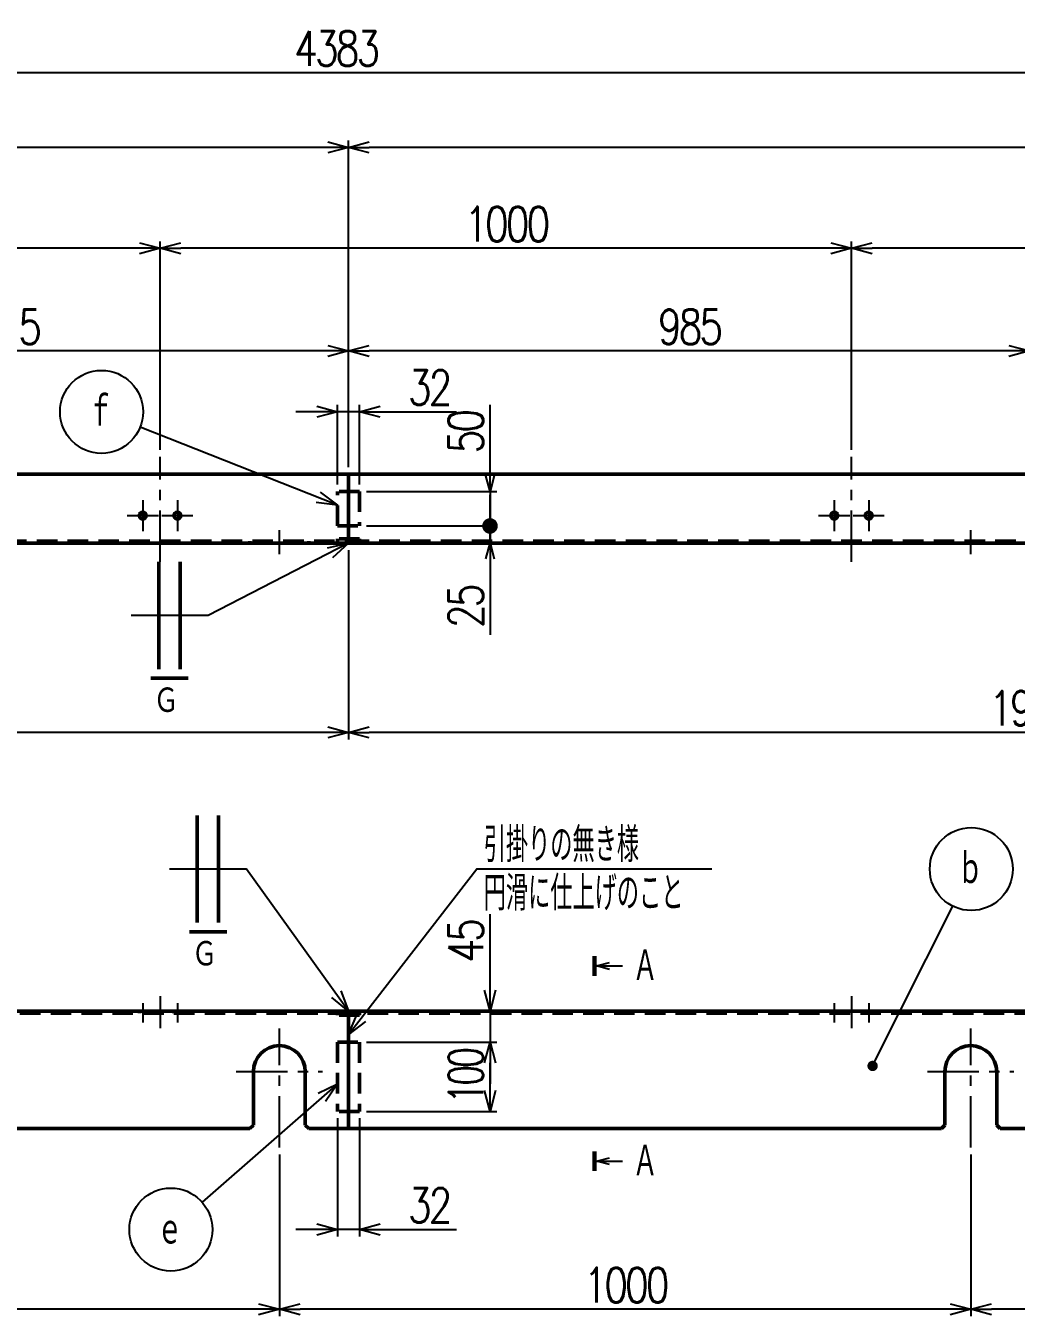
# Model space of a CAD drawing. Header units: millimetres. Extents: x -319 to 7866, y -2757 to 1424.
# Drawn here: x 1743 to 3176, y -441 to 1424 of the extents above; entities that cross this region are included whole.
import ezdxf

# ---------------------------------------------------------------- set-up
doc = ezdxf.new("R2010")
doc.units = ezdxf.units.MM
doc.header["$LTSCALE"] = 2.338583
doc.linetypes.add('CENTER', pattern=[50.8, 31.75, -6.35, 6.35, -6.35])
doc.linetypes.add('DASHED', pattern=[19.05, 12.7, -6.35])
doc.layers.add('NoLayerName_001', color=7, linetype='Continuous')
doc.styles.get("Standard").update_dxf_attribs({"font": 'txt', "bigfont": 'extfont2'})
doc.dimstyles.get("Standard").update_dxf_attribs({"dimtxt": 2.5, "dimasz": 2.5, "dimexe": 1.25, "dimexo": 0.625, "dimtad": 1, "dimdec": 3, "dimzin": 0, "dimdsep": 46, "dimtxsty": 'Standard', "dimcen": 2.5, "dimadec": 0, "dimazin": 0, "dimtfac": 0.75, "dimtdec": 3, "dimtmove": 0, "dimatfit": 3, "dimfxl": 1, "dimarcsym": 0})

# ---------------------------------------------------------------- blocks, each defined once
blk = doc.blocks.new('_OPEN30')
at = {"color": 0, "linetype": 'ByBlock', "lineweight": -2}
for p, q in [((-1, 0.267949), (0, 0)), ((0, 0), (-1, -0.267949)), ((0, 0), (-1, 0))]:
    blk.add_line(p, q, dxfattribs=at)
blk = doc.blocks.new('*D82')
at = {"layer": 'Defpoints', "color": 0}
for p in [(2194, -145), (2226, -145), (2194, -315.9)]:
    blk.add_point(p, dxfattribs=at)
at = {"layer": 'NoLayerName_001', "color": 0, "linetype": 'Continuous', "lineweight": 25}
for p, q in [((2194, -155), (2194, -325.9)), ((2226, -155), (2226, -325.9)), ((2164, -315.9), (2134, -315.9)), ((2226, -315.9), (2194, -315.9)), ((2226, -315.9), (2366, -315.9)), ((2256, -315.9), (2286, -315.9))]:
    blk.add_line(p, q, dxfattribs=at)
at = {"layer": 'NoLayerName_001', "color": 0, "lineweight": 25, "xscale": 30, "yscale": 30, "zscale": 30}
blk.add_blockref('_OPEN30', (2194, -315.9), dxfattribs=at)
at = {"layer": 'NoLayerName_001', "color": 0, "lineweight": 25, "xscale": 30, "yscale": 30, "zscale": 30, "rotation": 180}
blk.add_blockref('_OPEN30', (2226, -315.9), dxfattribs=at)
at = {"layer": 'NoLayerName_001', "color": 2, "lineweight": 50, "insert": (2326, -280.9), "char_height": 50, "attachment_point": 5}
blk.add_mtext('\\W0.8000;\\T0.8750;32', dxfattribs=at)
blk = doc.blocks.new('DIM_0021')
at = {"color": 3, "linetype": 'Continuous', "lineweight": 25}
for points in [[(0, 0), (185.6, 239.2), (525.6, 239.2)], [(24.7, 18.8), (0, 0), (12, 28.6)]]:
    blk.add_lwpolyline(points, dxfattribs=at)
at = {"color": 2, "linetype": 'Continuous', "lineweight": 50, "width": 0.583333}
for s, p in [('引掛りの無き様', (195.6, 249.2)), ('円滑に仕上げのこと', (195.6, 179.2))]:
    blk.add_text(s, height=50, dxfattribs=at).set_placement(p)
blk = doc.blocks.new('*D92')
at = {"layer": 'Defpoints', "color": 0}
for p in [(2226, -45), (2414.7, -45), (2226, -145)]:
    blk.add_point(p, dxfattribs=at)
at = {"layer": 'NoLayerName_001', "color": 0, "linetype": 'Continuous', "lineweight": 25}
for p, q in [((2236, -45), (2424.7, -45)), ((2414.7, -115), (2414.7, -75)), ((2236, -145), (2424.7, -145))]:
    blk.add_line(p, q, dxfattribs=at)
at = {"layer": 'NoLayerName_001', "color": 0, "lineweight": 25, "xscale": 30, "yscale": 30, "zscale": 30}
for p, rotation in [((2414.7, -45), 90), ((2414.7, -145), 270)]:
    blk.add_blockref('_OPEN30', p, dxfattribs=dict(at, rotation=rotation))
at = {"layer": 'NoLayerName_001', "color": 2, "lineweight": 50, "insert": (2379.7, -95), "char_height": 50, "attachment_point": 5, "rotation": 90}
blk.add_mtext('\\W0.7000;\\T0.8571;100', dxfattribs=at)
blk = doc.blocks.new('*D93')
at = {"layer": 'Defpoints', "color": 0}
for p in [(2210, 0), (2226, -45), (2414.7, -45)]:
    blk.add_point(p, dxfattribs=at)
at = {"layer": 'NoLayerName_001', "color": 0, "linetype": 'Continuous', "lineweight": 25}
for p, q in [((2414.7, 0), (2414.7, 140)), ((2414.7, 30), (2414.7, 60)), ((2414.7, 0), (2414.7, -45)), ((2236, -45), (2424.7, -45)), ((2414.7, -75), (2414.7, -105))]:
    blk.add_line(p, q, dxfattribs=at)
at = {"layer": 'NoLayerName_001', "color": 0, "lineweight": 25, "xscale": 30, "yscale": 30, "zscale": 30}
for p, rotation in [((2414.7, 0), 270), ((2414.7, -45), 90)]:
    blk.add_blockref('_OPEN30', p, dxfattribs=dict(at, rotation=rotation))
at = {"layer": 'NoLayerName_001', "color": 2, "lineweight": 50, "insert": (2379.7, 100), "char_height": 50, "attachment_point": 5, "rotation": 90}
blk.add_mtext('\\W0.8000;\\T0.8750;45', dxfattribs=at)
blk = doc.blocks.new('*D96')
at = {"layer": 'Defpoints', "color": 0}
for p in [(1110, -197.2), (2110, -197.2), (1110, -431.2)]:
    blk.add_point(p, dxfattribs=at)
at = {"layer": 'NoLayerName_001', "color": 0, "linetype": 'Continuous', "lineweight": 25}
for p, q in [((1110, -207.2), (1110, -441.2)), ((2110, -207.2), (2110, -441.2)), ((2080, -431.2), (1140, -431.2))]:
    blk.add_line(p, q, dxfattribs=at)
at = {"layer": 'NoLayerName_001', "color": 0, "lineweight": 25, "xscale": 30, "yscale": 30, "zscale": 30}
for p, rotation in [((1110, -431.2), 180), ((2110, -431.2), 360)]:
    blk.add_blockref('_OPEN30', p, dxfattribs=dict(at, rotation=rotation))
at = {"layer": 'NoLayerName_001', "color": 2, "lineweight": 50, "insert": (1610, -396.2), "char_height": 50, "attachment_point": 5}
blk.add_mtext('\\W0.8000;\\T0.8750;1000', dxfattribs=at)
blk = doc.blocks.new('*D97')
at = {"layer": 'Defpoints', "color": 0}
for p in [(2110, -197.2), (3110, -197.2), (2110, -431.2)]:
    blk.add_point(p, dxfattribs=at)
at = {"layer": 'NoLayerName_001', "color": 0, "linetype": 'Continuous', "lineweight": 25}
for p, q in [((2110, -207.2), (2110, -441.2)), ((3110, -207.2), (3110, -441.2)), ((3080, -431.2), (2140, -431.2))]:
    blk.add_line(p, q, dxfattribs=at)
at = {"layer": 'NoLayerName_001', "color": 0, "lineweight": 25, "xscale": 30, "yscale": 30, "zscale": 30}
for p, rotation in [((2110, -431.2), 180), ((3110, -431.2), 360)]:
    blk.add_blockref('_OPEN30', p, dxfattribs=dict(at, rotation=rotation))
at = {"layer": 'NoLayerName_001', "color": 2, "lineweight": 50, "insert": (2610, -396.2), "char_height": 50, "attachment_point": 5}
blk.add_mtext('\\W0.8000;\\T0.8750;1000', dxfattribs=at)
blk = doc.blocks.new('*D98')
at = {"layer": 'Defpoints', "color": 0}
for p in [(3110, -197.2), (4110, -197.2), (3110, -431.2)]:
    blk.add_point(p, dxfattribs=at)
at = {"layer": 'NoLayerName_001', "color": 0, "linetype": 'Continuous', "lineweight": 25}
for p, q in [((3110, -207.2), (3110, -441.2)), ((4110, -207.2), (4110, -441.2)), ((4080, -431.2), (3140, -431.2))]:
    blk.add_line(p, q, dxfattribs=at)
at = {"layer": 'NoLayerName_001', "color": 0, "lineweight": 25, "xscale": 30, "yscale": 30, "zscale": 30}
for p, rotation in [((3110, -431.2), 180), ((4110, -431.2), 360)]:
    blk.add_blockref('_OPEN30', p, dxfattribs=dict(at, rotation=rotation))
at = {"layer": 'NoLayerName_001', "color": 2, "lineweight": 50, "insert": (3610, -396.2), "char_height": 50, "attachment_point": 5}
blk.add_mtext('\\W0.8000;\\T0.8750;1000', dxfattribs=at)
blk = doc.blocks.new('JZB_0012')
at = {"layer": 'NoLayerName_001', "color": 3, "linetype": 'DASHED', "lineweight": 50}
for p, q in [((0, 3), (0, 0)), ((32, 3), (32, 0)), ((32, 0), (0, 0))]:
    blk.add_line(p, q, dxfattribs=at)
blk = doc.blocks.new('JZB_0014')
at = {"layer": 'NoLayerName_001', "color": 7, "linetype": 'Continuous', "lineweight": 50}
for p, q in [((0, 170), (0, 0)), ((2173, 170), (0, 170)), ((2173, 166.8), (2173, 170)), ((1973, 166.8), (1973, 0)), ((2173, 166.8), (1973, 166.8)), ((862.5, 5), (862.5, 82.5)), ((937.5, 82.5), (937.5, 5)), ((1862.5, 0), (1862.5, 82.5)), ((1937.5, 82.5), (1937.5, 0)), ((857.5, 0), (862.5, 5)), ((937.5, 5), (942.5, 0)), ((857.5, 0), (0, 0)), ((1862.5, 0), (942.5, 0)), ((1973, 0), (1937.5, 0))]:
    blk.add_line(p, q, dxfattribs=at)
at = {"layer": 'NoLayerName_001', "color": 3, "linetype": 'DASHED', "lineweight": 50}
blk.add_line((1973, 166.8), (0, 166.8), dxfattribs=at)
at = {"layer": 'NoLayerName_001', "color": 7, "linetype": 'Continuous', "lineweight": 50}
for centre in [(900, 82.5), (1900, 82.5)]:
    blk.add_arc(centre, 37.5, 0, 180, dxfattribs=at)
blk = doc.blocks.new('JZB_0015')
at = {"layer": 'NoLayerName_001', "color": 7, "linetype": 'Continuous', "lineweight": 50}
for p, q in [((0, 166.8), (0, 170)), ((0, 170), (2210, 170)), ((0, 166.8), (200, 166.8)), ((200, 0), (200, 166.8)), ((1072.5, 5), (1072.5, 82.5)), ((1147.5, 82.5), (1147.5, 5)), ((2072.5, 5), (2072.5, 82.5)), ((2147.5, 82.5), (2147.5, 5)), ((1067.5, 0), (1072.5, 5)), ((1147.5, 5), (1152.5, 0)), ((2067.5, 0), (2072.5, 5)), ((2147.5, 5), (2152.5, 0)), ((1067.5, 0), (200, 0)), ((2067.5, 0), (1152.5, 0)), ((2210, 0), (2152.5, 0))]:
    blk.add_line(p, q, dxfattribs=at)
at = {"layer": 'NoLayerName_001', "color": 3, "linetype": 'DASHED', "lineweight": 50}
blk.add_line((2210, 166.8), (200, 166.8), dxfattribs=at)
at = {"layer": 'NoLayerName_001', "color": 7, "linetype": 'Continuous', "lineweight": 50}
for centre in [(1110, 82.5), (2110, 82.5)]:
    blk.add_arc(centre, 37.5, 0, 180, dxfattribs=at)
blk = doc.blocks.new('JZB_0016')
at = {"layer": 'NoLayerName_001', "color": 3, "linetype": 'DASHED', "lineweight": 50}
for p, q in [((0, 100), (32, 100)), ((0, 100), (0, 0)), ((32, 100), (32, 0)), ((32, 0), (0, 0))]:
    blk.add_line(p, q, dxfattribs=at)
blk = doc.blocks.new('JZB_0025')
at = {"layer": 'NoLayerName_001', "color": 4, "linetype": 'CENTER', "lineweight": 25}
blk.add_line((5, 27.9), (5, 0), dxfattribs=at)
at = {"layer": 'NoLayerName_001', "color": 3, "linetype": 'DASHED', "lineweight": 50}
for p, q in [((0, 16.3), (0, 13.1)), ((10, 13.1), (10, 16.3))]:
    blk.add_line(p, q, dxfattribs=at)
blk = doc.blocks.new('JZB_0026')
at = {"layer": 'NoLayerName_001', "color": 4, "linetype": 'CENTER', "lineweight": 25}
blk.add_line((5, 27.9), (5, 0), dxfattribs=at)
at = {"layer": 'NoLayerName_001', "color": 3, "linetype": 'DASHED', "lineweight": 50}
for p, q in [((0, 16.3), (0, 13.1)), ((10, 13.1), (10, 16.3))]:
    blk.add_line(p, q, dxfattribs=at)
blk = doc.blocks.new('JZB_0027')
at = {"layer": 'NoLayerName_001', "color": 4, "linetype": 'CENTER', "lineweight": 25}
blk.add_line((5, 27.9), (5, 0), dxfattribs=at)
at = {"layer": 'NoLayerName_001', "color": 3, "linetype": 'DASHED', "lineweight": 50}
for p, q in [((0, 16.3), (0, 13.1)), ((10, 13.1), (10, 16.3))]:
    blk.add_line(p, q, dxfattribs=at)
blk = doc.blocks.new('JZB_0028')
at = {"layer": 'NoLayerName_001', "color": 4, "linetype": 'CENTER', "lineweight": 25}
blk.add_line((5, 27.9), (5, 0), dxfattribs=at)
at = {"layer": 'NoLayerName_001', "color": 3, "linetype": 'DASHED', "lineweight": 50}
for p, q in [((0, 16.3), (0, 13.1)), ((10, 13.1), (10, 16.3))]:
    blk.add_line(p, q, dxfattribs=at)
blk = doc.blocks.new('_DOT')
at = {"color": 0, "linetype": 'ByBlock', "lineweight": -2}
blk.add_line((-0.5, 0), (-1, 0), dxfattribs=at)
at = {"color": 0, "linetype": 'ByBlock', "lineweight": -2, "const_width": 0.5}
blk.add_lwpolyline([(-0.25, 0, 1), (0.25, 0, 1)], format="xyb", close=True, dxfattribs=at)
blk = doc.blocks.new('DIM_0003')
at = {"color": 3, "linetype": 'Continuous', "lineweight": 25}
blk.add_lwpolyline([(11.2, 11.2), (127.1, 242.3)], dxfattribs=at)
blk.add_circle((153.9, 295.9), 60, dxfattribs=at)
at = {"color": 3, "linetype": 'Continuous', "lineweight": 25, "xscale": 15, "yscale": 15, "zscale": 15, "rotation": 243.3759934216602}
blk.add_blockref('_DOT', (11.2, 11.2), dxfattribs=at)
at = {"color": 2, "linetype": 'Continuous', "lineweight": 50, "width": 0.666667}
blk.add_text('ｂ', height=50, dxfattribs=at).set_placement((133.9, 270.9))
blk = doc.blocks.new('DIM_0006')
at = {"color": 3, "linetype": 'Continuous', "lineweight": 25}
for points in [[(300.9, 270.8), (105.2, 99.5)], [(273, 257.1), (300.9, 270.8), (283.6, 245)]]:
    blk.add_lwpolyline(points, dxfattribs=at)
blk.add_circle((60, 60), 60, dxfattribs=at)
at = {"color": 2, "linetype": 'Continuous', "lineweight": 50, "width": 0.666667}
blk.add_text('ｅ', height=50, dxfattribs=at).set_placement((40, 35))
blk = doc.blocks.new('DIM_0007')
at = {"color": 2, "linetype": 'Continuous', "lineweight": 50}
for p, q in [((47.3, 282.8), (47.3, 205.3)), ((78.1, 205.3), (78.1, 282.8)), ((47.3, 205.3), (47.3, 127.8)), ((78.1, 127.8), (78.1, 205.3)), ((35.9, 114.7), (89.9, 114.7))]:
    blk.add_line(p, q, dxfattribs=at)
at = {"color": 3, "linetype": 'Continuous', "lineweight": 25}
for points in [[(266.1, 0), (118.6, 205.3), (7.3, 205.3)], [(255.1, 29.1), (266.1, 0), (242, 19.7)]]:
    blk.add_lwpolyline(points, dxfattribs=at)
at = {"color": 2, "linetype": 'Continuous', "lineweight": 50, "width": 0.833333}
blk.add_text('\u3000Ｇ\u3000', height=40, dxfattribs=at).set_placement((2.9, 62.2))
blk = doc.blocks.new('*D102')
at = {"layer": 'Defpoints', "color": 0}
for p in [(1195, 954.3), (2210, 776.3), (1195, 712.3)]:
    blk.add_point(p, dxfattribs=at)
at = {"layer": 'NoLayerName_001', "color": 0, "linetype": 'Continuous', "lineweight": 25}
for p, q in [((1195, 722.3), (1195, 964.3)), ((2180, 954.3), (1225, 954.3)), ((2210, 786.3), (2210, 964.3))]:
    blk.add_line(p, q, dxfattribs=at)
at = {"layer": 'NoLayerName_001', "color": 0, "lineweight": 25, "xscale": 30, "yscale": 30, "zscale": 30}
for p, rotation in [((1195, 954.3), 180), ((2210, 954.3), 360)]:
    blk.add_blockref('_OPEN30', p, dxfattribs=dict(at, rotation=rotation))
at = {"layer": 'NoLayerName_001', "color": 2, "lineweight": 50, "insert": (1702.5, 989.3), "char_height": 50, "attachment_point": 5}
blk.add_mtext('\\W0.8000;\\T0.8750;1015', dxfattribs=at)
blk = doc.blocks.new('*D103')
at = {"layer": 'Defpoints', "color": 0}
for p in [(2210, 954.3), (2210, 776.3), (3195, 712.3)]:
    blk.add_point(p, dxfattribs=at)
at = {"layer": 'NoLayerName_001', "color": 0, "linetype": 'Continuous', "lineweight": 25}
for p, q in [((2210, 786.3), (2210, 964.3)), ((3165, 954.3), (2240, 954.3)), ((3195, 722.3), (3195, 964.3))]:
    blk.add_line(p, q, dxfattribs=at)
at = {"layer": 'NoLayerName_001', "color": 0, "lineweight": 25, "xscale": 30, "yscale": 30, "zscale": 30}
for p, rotation in [((2210, 954.3), 180), ((3195, 954.3), 360)]:
    blk.add_blockref('_OPEN30', p, dxfattribs=dict(at, rotation=rotation))
at = {"layer": 'NoLayerName_001', "color": 2, "lineweight": 50, "insert": (2702.5, 989.3), "char_height": 50, "attachment_point": 5}
blk.add_mtext('\\W0.8000;\\T0.8750;985', dxfattribs=at)
blk = doc.blocks.new('*D104')
at = {"layer": 'Defpoints', "color": 0}
for p in [(937.5, 1102.7), (937.5, 801.5), (1937.5, 801.5)]:
    blk.add_point(p, dxfattribs=at)
at = {"layer": 'NoLayerName_001', "color": 0, "linetype": 'Continuous', "lineweight": 25}
for p, q in [((937.5, 811.5), (937.5, 1112.7)), ((1907.5, 1102.7), (967.5, 1102.7)), ((1937.5, 811.5), (1937.5, 1112.7))]:
    blk.add_line(p, q, dxfattribs=at)
at = {"layer": 'NoLayerName_001', "color": 0, "lineweight": 25, "xscale": 30, "yscale": 30, "zscale": 30}
for p, rotation in [((937.5, 1102.7), 180), ((1937.5, 1102.7), 360)]:
    blk.add_blockref('_OPEN30', p, dxfattribs=dict(at, rotation=rotation))
at = {"layer": 'NoLayerName_001', "color": 2, "lineweight": 50, "insert": (1437.5, 1137.7), "char_height": 50, "attachment_point": 5}
blk.add_mtext('\\W0.8000;\\T0.8750;1000', dxfattribs=at)
blk = doc.blocks.new('*D107')
at = {"layer": 'Defpoints', "color": 0}
for p in [(1937.5, 1102.7), (1937.5, 801.5), (2937.5, 801.5)]:
    blk.add_point(p, dxfattribs=at)
at = {"layer": 'NoLayerName_001', "color": 0, "linetype": 'Continuous', "lineweight": 25}
for p, q in [((1937.5, 811.5), (1937.5, 1112.7)), ((2907.5, 1102.7), (1967.5, 1102.7)), ((2937.5, 811.5), (2937.5, 1112.7))]:
    blk.add_line(p, q, dxfattribs=at)
at = {"layer": 'NoLayerName_001', "color": 0, "lineweight": 25, "xscale": 30, "yscale": 30, "zscale": 30}
for p, rotation in [((1937.5, 1102.7), 180), ((2937.5, 1102.7), 360)]:
    blk.add_blockref('_OPEN30', p, dxfattribs=dict(at, rotation=rotation))
at = {"layer": 'NoLayerName_001', "color": 2, "lineweight": 50, "insert": (2437.5, 1137.7), "char_height": 50, "attachment_point": 5}
blk.add_mtext('\\W0.8000;\\T0.8750;1000', dxfattribs=at)
blk = doc.blocks.new('*D108')
at = {"layer": 'Defpoints', "color": 0}
for p in [(2937.5, 1102.7), (2937.5, 801.5), (3937.5, 801.5)]:
    blk.add_point(p, dxfattribs=at)
at = {"layer": 'NoLayerName_001', "color": 0, "linetype": 'Continuous', "lineweight": 25}
for p, q in [((2937.5, 811.5), (2937.5, 1112.7)), ((3907.5, 1102.7), (2967.5, 1102.7)), ((3937.5, 811.5), (3937.5, 1112.7))]:
    blk.add_line(p, q, dxfattribs=at)
at = {"layer": 'NoLayerName_001', "color": 0, "lineweight": 25, "xscale": 30, "yscale": 30, "zscale": 30}
for p, rotation in [((2937.5, 1102.7), 180), ((3937.5, 1102.7), 360)]:
    blk.add_blockref('_OPEN30', p, dxfattribs=dict(at, rotation=rotation))
at = {"layer": 'NoLayerName_001', "color": 2, "lineweight": 50, "insert": (3437.5, 1137.7), "char_height": 50, "attachment_point": 5}
blk.add_mtext('\\W0.8000;\\T0.8750;1000', dxfattribs=at)
blk = doc.blocks.new('*D110')
at = {"layer": 'Defpoints', "color": 0}
for p in [(2210, 1248.6), (2210, 776.3), (4383, 771.3)]:
    blk.add_point(p, dxfattribs=at)
at = {"layer": 'NoLayerName_001', "color": 0, "linetype": 'Continuous', "lineweight": 25}
for p, q in [((2210, 786.3), (2210, 1258.6)), ((4383, 781.3), (4383, 1258.6)), ((4353, 1248.6), (2240, 1248.6))]:
    blk.add_line(p, q, dxfattribs=at)
at = {"layer": 'NoLayerName_001', "color": 0, "lineweight": 25, "xscale": 30, "yscale": 30, "zscale": 30}
for p, rotation in [((2210, 1248.6), 180), ((4383, 1248.6), 360)]:
    blk.add_blockref('_OPEN30', p, dxfattribs=dict(at, rotation=rotation))
at = {"layer": 'NoLayerName_001', "color": 2, "lineweight": 50, "insert": (3296.5, 1283.6), "char_height": 50, "attachment_point": 5}
blk.add_mtext('\\W0.8000;\\T0.8750;2173', dxfattribs=at)
blk = doc.blocks.new('*D111')
at = {"layer": 'Defpoints', "color": 0}
for p in [(200, 676.3), (2210, 676.3), (200, 402.8)]:
    blk.add_point(p, dxfattribs=at)
at = {"layer": 'NoLayerName_001', "color": 0, "linetype": 'Continuous', "lineweight": 25}
for p, q in [((200, 666.3), (200, 392.8)), ((2210, 666.3), (2210, 392.8)), ((2180, 402.8), (230, 402.8))]:
    blk.add_line(p, q, dxfattribs=at)
at = {"layer": 'NoLayerName_001', "color": 0, "lineweight": 25, "xscale": 30, "yscale": 30, "zscale": 30}
for p, rotation in [((200, 402.8), 180), ((2210, 402.8), 360)]:
    blk.add_blockref('_OPEN30', p, dxfattribs=dict(at, rotation=rotation))
at = {"layer": 'NoLayerName_001', "color": 2, "lineweight": 50, "insert": (1205, 437.8), "char_height": 50, "attachment_point": 5}
blk.add_mtext('\\W0.8000;\\T0.8750;2010', dxfattribs=at)
blk = doc.blocks.new('*D112')
at = {"layer": 'Defpoints', "color": 0}
for p in [(2210, 676.3), (4183, 676.3), (2210, 402.8)]:
    blk.add_point(p, dxfattribs=at)
at = {"layer": 'NoLayerName_001', "color": 0, "linetype": 'Continuous', "lineweight": 25}
for p, q in [((2210, 666.3), (2210, 392.8)), ((4183, 666.3), (4183, 392.8)), ((4153, 402.8), (2240, 402.8))]:
    blk.add_line(p, q, dxfattribs=at)
at = {"layer": 'NoLayerName_001', "color": 0, "lineweight": 25, "xscale": 30, "yscale": 30, "zscale": 30}
for p, rotation in [((2210, 402.8), 180), ((4183, 402.8), 360)]:
    blk.add_blockref('_OPEN30', p, dxfattribs=dict(at, rotation=rotation))
at = {"layer": 'NoLayerName_001', "color": 2, "lineweight": 50, "insert": (3196.5, 437.8), "char_height": 50, "attachment_point": 5}
blk.add_mtext('\\W0.8000;\\T0.8750;1973', dxfattribs=at)
blk = doc.blocks.new('*D116')
at = {"layer": 'Defpoints', "color": 0}
for p in [(0, 1248.6), (0, 771.3), (2210, 776.3)]:
    blk.add_point(p, dxfattribs=at)
at = {"layer": 'NoLayerName_001', "color": 0, "linetype": 'Continuous', "lineweight": 25}
for p, q in [((0, 781.3), (0, 1258.6)), ((2210, 786.3), (2210, 1258.6)), ((2180, 1248.6), (30, 1248.6))]:
    blk.add_line(p, q, dxfattribs=at)
at = {"layer": 'NoLayerName_001', "color": 0, "lineweight": 25, "xscale": 30, "yscale": 30, "zscale": 30}
for p, rotation in [((0, 1248.6), 180), ((2210, 1248.6), 360)]:
    blk.add_blockref('_OPEN30', p, dxfattribs=dict(at, rotation=rotation))
at = {"layer": 'NoLayerName_001', "color": 2, "lineweight": 50, "insert": (1105, 1283.6), "char_height": 50, "attachment_point": 5}
blk.add_mtext('\\W0.8000;\\T0.8750;2210', dxfattribs=at)
blk = doc.blocks.new('*D123')
at = {"layer": 'Defpoints', "color": 0}
for p in [(0, 1356.6), (0, 771.3), (4383, 771.3)]:
    blk.add_point(p, dxfattribs=at)
at = {"layer": 'NoLayerName_001', "color": 0, "linetype": 'Continuous', "lineweight": 25}
for p, q in [((0, 781.3), (0, 1366.6)), ((4383, 781.3), (4383, 1366.6)), ((4353, 1356.6), (30, 1356.6))]:
    blk.add_line(p, q, dxfattribs=at)
at = {"layer": 'NoLayerName_001', "color": 0, "lineweight": 25, "xscale": 30, "yscale": 30, "zscale": 30}
for p, rotation in [((0, 1356.6), 180), ((4383, 1356.6), 360)]:
    blk.add_blockref('_OPEN30', p, dxfattribs=dict(at, rotation=rotation))
at = {"layer": 'NoLayerName_001', "color": 2, "lineweight": 50, "insert": (2191.5, 1391.6), "char_height": 50, "attachment_point": 5}
blk.add_mtext('\\W0.8000;\\T0.8750;4383', dxfattribs=at)
blk = doc.blocks.new('*D124')
at = {"layer": 'Defpoints', "color": 0}
for p in [(2194, 866.4), (2194, 751.3), (2226, 751.3)]:
    blk.add_point(p, dxfattribs=at)
at = {"layer": 'NoLayerName_001', "color": 0, "linetype": 'Continuous', "lineweight": 25}
for p, q in [((2164, 866.4), (2134, 866.4)), ((2194, 761.3), (2194, 876.4)), ((2226, 866.4), (2194, 866.4)), ((2226, 761.3), (2226, 876.4)), ((2226, 866.4), (2366, 866.4)), ((2256, 866.4), (2286, 866.4))]:
    blk.add_line(p, q, dxfattribs=at)
at = {"layer": 'NoLayerName_001', "color": 0, "lineweight": 25, "xscale": 30, "yscale": 30, "zscale": 30}
blk.add_blockref('_OPEN30', (2194, 866.4), dxfattribs=at)
at = {"layer": 'NoLayerName_001', "color": 0, "lineweight": 25, "xscale": 30, "yscale": 30, "zscale": 30, "rotation": 180}
blk.add_blockref('_OPEN30', (2226, 866.4), dxfattribs=at)
at = {"layer": 'NoLayerName_001', "color": 2, "lineweight": 50, "insert": (2326, 901.4), "char_height": 50, "attachment_point": 5}
blk.add_mtext('\\W0.8000;\\T0.8750;32', dxfattribs=at)
blk = doc.blocks.new('*D125')
at = {"layer": 'Defpoints', "color": 0}
for p in [(2226, 701.3), (2414.7, 701.3), (2210, 676.3)]:
    blk.add_point(p, dxfattribs=at)
at = {"layer": 'NoLayerName_001', "color": 0, "linetype": 'Continuous', "lineweight": 25}
for p, q in [((2414.7, 723.8), (2414.7, 746.3)), ((2236, 701.3), (2424.7, 701.3)), ((2414.7, 676.3), (2414.7, 701.3)), ((2414.7, 676.3), (2414.7, 543.8)), ((2414.7, 653.8), (2414.7, 631.3))]:
    blk.add_line(p, q, dxfattribs=at)
at = {"layer": 'NoLayerName_001', "color": 0, "lineweight": 25, "xscale": 22.5, "yscale": 22.5, "zscale": 22.5}
for name, p, rotation in [('_DOT', (2414.7, 701.3), 270), ('_OPEN30', (2414.7, 676.3), 90)]:
    blk.add_blockref(name, p, dxfattribs=dict(at, rotation=rotation))
at = {"layer": 'NoLayerName_001', "color": 2, "lineweight": 50, "insert": (2379.7, 583.8), "char_height": 50, "attachment_point": 5, "rotation": 90}
blk.add_mtext('\\W0.8000;\\T0.8750;25', dxfattribs=at)
blk = doc.blocks.new('*D126')
at = {"layer": 'Defpoints', "color": 0}
for p in [(2226, 751.3), (2226, 701.3), (2414.7, 701.3)]:
    blk.add_point(p, dxfattribs=at)
at = {"layer": 'NoLayerName_001', "color": 0, "linetype": 'Continuous', "lineweight": 25}
for p, q in [((2414.7, 751.3), (2414.7, 876.3)), ((2414.7, 773.8), (2414.7, 796.3)), ((2236, 751.3), (2424.7, 751.3)), ((2414.7, 751.3), (2414.7, 701.3)), ((2236, 701.3), (2424.7, 701.3)), ((2414.7, 678.8), (2414.7, 656.3))]:
    blk.add_line(p, q, dxfattribs=at)
at = {"layer": 'NoLayerName_001', "color": 0, "lineweight": 25, "xscale": 22.5, "yscale": 22.5, "zscale": 22.5}
for name, p, rotation in [('_OPEN30', (2414.7, 751.3), 270), ('_DOT', (2414.7, 701.3), 90)]:
    blk.add_blockref(name, p, dxfattribs=dict(at, rotation=rotation))
at = {"layer": 'NoLayerName_001', "color": 2, "lineweight": 50, "insert": (2379.7, 836.3), "char_height": 50, "attachment_point": 5, "rotation": 90}
blk.add_mtext('\\W0.8000;\\T0.8750;50', dxfattribs=at)
blk = doc.blocks.new('JZB_0031')
at = {"layer": 'NoLayerName_001', "color": 3, "linetype": 'DASHED', "lineweight": 50}
for p, q in [((32, 50), (0, 50)), ((0, 0), (0, 50)), ((32, 50), (32, 0)), ((0, 0), (32, 0))]:
    blk.add_line(p, q, dxfattribs=at)
blk = doc.blocks.new('JZB_0032')
at = {"layer": 'NoLayerName_001', "color": 7, "linetype": 'Continuous', "lineweight": 50}
for p, q in [((2168, 100), (0, 100)), ((0, 0), (0, 100)), ((2173, 95), (2168, 100)), ((2173, 20), (2173, 95)), ((1973, 0), (2173, 20)), ((1973, 0), (0, 0))]:
    blk.add_line(p, q, dxfattribs=at)
at = {"layer": 'NoLayerName_001', "color": 3, "linetype": 'DASHED', "lineweight": 50}
for p, q in [((0, 3.2), (1973, 3.2)), ((857.5, 3.2), (857.5, 0)), ((942.5, 0), (942.5, 3.2)), ((1862.5, 0), (1862.5, 3.2)), ((1937.5, 0), (1937.5, 3.2)), ((1973, 3.2), (1973, 0))]:
    blk.add_line(p, q, dxfattribs=at)
blk = doc.blocks.new('JZB_0033')
at = {"layer": 'NoLayerName_001', "color": 7, "linetype": 'Continuous', "lineweight": 50}
for p, q in [((0, 95), (0, 20)), ((2210, 100), (5, 100)), ((200, 0), (0, 20)), ((2210, 0), (200, 0))]:
    blk.add_line(p, q, dxfattribs=at)
at = {"layer": 'NoLayerName_001', "color": 3, "linetype": 'DASHED', "lineweight": 50}
for p, q in [((200, 3.2), (2210, 3.2)), ((200, 3.2), (200, 0)), ((1067.5, 3.2), (1067.5, 0)), ((1152.5, 0), (1152.5, 3.2)), ((2067.5, 3.2), (2067.5, 0)), ((2152.5, 0), (2152.5, 3.2))]:
    blk.add_line(p, q, dxfattribs=at)
blk = doc.blocks.new('JZB_0034')
at = {"layer": 'NoLayerName_001', "color": 3, "linetype": 'DASHED', "lineweight": 50}
for p, q in [((32, 3), (0, 3)), ((0, 0), (0, 3)), ((32, 3), (32, 0))]:
    blk.add_line(p, q, dxfattribs=at)
blk = doc.blocks.new('JZB_0038')
at = {"layer": 'NoLayerName_001', "color": 4, "linetype": 'CENTER', "lineweight": 25}
for p, q in [((22.5, 45), (22.5, 0)), ((0, 22.5), (45, 22.5))]:
    blk.add_line(p, q, dxfattribs=at)
at = {"layer": 'NoLayerName_001', "color": 7, "linetype": 'Continuous', "lineweight": 50}
blk.add_circle((22.5, 22.5), 5, dxfattribs=at)
blk = doc.blocks.new('JZB_0039')
at = {"layer": 'NoLayerName_001', "color": 4, "linetype": 'CENTER', "lineweight": 25}
for p, q in [((22.5, 45), (22.5, 0)), ((0, 22.5), (45, 22.5))]:
    blk.add_line(p, q, dxfattribs=at)
at = {"layer": 'NoLayerName_001', "color": 7, "linetype": 'Continuous', "lineweight": 50}
blk.add_circle((22.5, 22.5), 5, dxfattribs=at)
blk = doc.blocks.new('JZB_0042')
at = {"layer": 'NoLayerName_001', "color": 4, "linetype": 'CENTER', "lineweight": 25}
for p, q in [((22.5, 45), (22.5, 0)), ((0, 22.5), (45, 22.5))]:
    blk.add_line(p, q, dxfattribs=at)
at = {"layer": 'NoLayerName_001', "color": 7, "linetype": 'Continuous', "lineweight": 50}
blk.add_circle((22.5, 22.5), 5, dxfattribs=at)
blk = doc.blocks.new('JZB_0048')
at = {"layer": 'NoLayerName_001', "color": 4, "linetype": 'CENTER', "lineweight": 25}
for p, q in [((22.5, 45), (22.5, 0)), ((0, 22.5), (45, 22.5))]:
    blk.add_line(p, q, dxfattribs=at)
at = {"layer": 'NoLayerName_001', "color": 7, "linetype": 'Continuous', "lineweight": 50}
blk.add_circle((22.5, 22.5), 5, dxfattribs=at)
blk = doc.blocks.new('DIM_0008')
at = {"color": 2, "linetype": 'Continuous', "lineweight": 50}
for p, q in [((47.3, 220.6), (47.3, 143.1)), ((78.1, 143.1), (78.1, 220.6)), ((47.3, 143.1), (47.3, 65.6)), ((78.1, 65.6), (78.1, 143.1)), ((35.9, 52.5), (89.9, 52.5))]:
    blk.add_line(p, q, dxfattribs=at)
at = {"color": 3, "linetype": 'Continuous', "lineweight": 25}
for points in [[(321.7, 247.6), (118.6, 143.1), (7.3, 143.1)], [(291.3, 241), (321.7, 247.6), (298.7, 226.7)]]:
    blk.add_lwpolyline(points, dxfattribs=at)
at = {"color": 2, "linetype": 'Continuous', "lineweight": 50, "width": 0.833333}
blk.add_text('\u3000Ｇ\u3000', height=40, dxfattribs=at).set_placement((2.9, 0))
blk = doc.blocks.new('DIM_0009')
at = {"color": 3, "linetype": 'Continuous', "lineweight": 25}
for points in [[(401.2, 0), (115.8, 112.8)], [(376.2, 18.5), (401.2, 0), (370.3, 3.5)]]:
    blk.add_lwpolyline(points, dxfattribs=at)
blk.add_circle((60, 134.8), 60, dxfattribs=at)
at = {"color": 2, "linetype": 'Continuous', "lineweight": 50, "width": 0.666667}
blk.add_text('ｆ', height=50, dxfattribs=at).set_placement((40, 109.8))

msp = doc.modelspace()

# ---------------------------------------------------------------- linework, layer by layer
at = {"layer": 'NoLayerName_001', "color": 4, "linetype": 'CENTER', "lineweight": 25}
for p, q in [((1937.5, 649.631), (1937.5, 801.4888)), ((2937.5, 649.631), (2937.5, 801.4888)), ((2110, 660.481), (2110, 695.281)), ((3110, 660.481), (3110, 695.281)), ((1937.5, 21.6), (1937.5, -24.8)), ((2937.5, 21.6), (2937.5, -24.8)), ((2110, -197.1853), (2110, -25)), ((3110, -197.1853), (3110, -25)), ((2047.5, -87.5), (2172.5, -87.5)), ((3047.5, -87.5), (3172.5, -87.5))]:
    msp.add_line(p, q, dxfattribs=at)
at = {"layer": 'NoLayerName_001', "color": 2, "linetype": 'Continuous', "lineweight": 50, "const_width": 6.2}
for points in [[(2565.8325, 50.8645), (2565.8325, 79.4145)], [(2565.8325, -202.8419), (2565.8325, -231.3919)]]:
    msp.add_lwpolyline(points, dxfattribs=at)

# ---------------------------------------------------------------- block references
at = {"layer": 'NoLayerName_001', "color": 3, "linetype": 'Continuous', "lineweight": 25}
for name, p in [('DIM_0009', (1792.8203, 731.4913)), ('DIM_0008', (1888.2976, 428.7184)), ('DIM_0007', (1943.9324, 0)), ('DIM_0021', (2210, -33.8391)), ('DIM_0003', (2956.8701, -90.5771)), ('DIM_0006', (1893.0806, -375.8953))]:
    msp.add_blockref(name, p, dxfattribs=at)
at = {"layer": 'NoLayerName_001'}
for name, p in [('JZB_0033', (0, 676.281)), ('JZB_0032', (2210, 676.281)), ('JZB_0031', (2194, 701.281)), ('JZB_0048', (1890, 693.781)), ('JZB_0042', (1940, 693.781)), ('JZB_0038', (2890, 693.781)), ('JZB_0039', (2940, 693.781)), ('JZB_0034', (2194, 679.481)), ('JZB_0015', (0, -170)), ('JZB_0026', (1907.5, -16.3277)), ('JZB_0025', (1957.5, -16.3277)), ('JZB_0014', (2210, -170)), ('JZB_0028', (2907.5, -16.3277)), ('JZB_0027', (2957.5, -16.3277)), ('JZB_0012', (2194, -6.2)), ('JZB_0016', (2194, -145))]:
    msp.add_blockref(name, p, dxfattribs=at)

# ---------------------------------------------------------------- texts
at = {"layer": 'NoLayerName_001', "color": 2, "linetype": 'Continuous', "lineweight": 50, "char_height": 50, "attachment_point": 7, "line_spacing_factor": 0.6}
for insert in [(2620.8325, 40.1395), (2620.8325, -242.1169)]:
    msp.add_mtext('\\W0.6667;\\T1.2500;Ａ', dxfattribs=dict(at, insert=insert))

# ---------------------------------------------------------------- dimensions: what is measured, and where the dimension line sits
at = {"layer": 'NoLayerName_001', "color": 3, "linetype": 'Continuous', "lineweight": 50}
for base, p1, p2, angle, text, override, picture, middle in [((0, 1356.5953), (4383, 771.281), (0, 771.281), 180, '\\W0.8000;\\T0.8750;<>', {"dimtxt": 50, "dimasz": 30, "dimexe": 10, "dimexo": 10, "dimgap": 10, "dimzin": 8, "dimblk": 'OPEN30', "dimclrd": 0, "dimclre": 0, "dimclrt": 2, "dimtp": 0, "dimtm": 0, "dimlwd": 25, "dimlwe": 25}, '*D123', (2191.5, 1356.5953)), ((0, 1248.5973), (2210, 776.281), (0, 771.281), 180, '\\W0.8000;\\T0.8750;<>', {"dimtxt": 50, "dimasz": 30, "dimexe": 10, "dimexo": 10, "dimgap": 10, "dimzin": 8, "dimblk": 'OPEN30', "dimclrd": 0, "dimclre": 0, "dimclrt": 2, "dimtp": 0, "dimtm": 0, "dimlwd": 25, "dimlwe": 25}, '*D116', (1105, 1248.5973)), ((2210, 1248.5973), (4383, 771.281), (2210, 776.281), 180, '\\W0.8000;\\T0.8750;<>', {"dimtxt": 50, "dimasz": 30, "dimexe": 10, "dimexo": 10, "dimgap": 10, "dimzin": 8, "dimblk": 'OPEN30', "dimclrd": 0, "dimclre": 0, "dimclrt": 2, "dimtp": 0, "dimtm": 0, "dimlwd": 25, "dimlwe": 25}, '*D110', (3296.5, 1248.5973)), ((937.5, 1102.6899), (1937.5, 801.4888), (937.5, 801.4888), 180, '\\W0.8000;\\T0.8750;<>', {"dimtxt": 50, "dimasz": 30, "dimexe": 10, "dimexo": 10, "dimgap": 10, "dimzin": 8, "dimblk": 'OPEN30', "dimclrd": 0, "dimclre": 0, "dimclrt": 2, "dimtp": 0, "dimtm": 0, "dimlwd": 25, "dimlwe": 25}, '*D104', (1437.5, 1102.6899)), ((1937.5, 1102.6899), (2937.5, 801.4888), (1937.5, 801.4888), 180, '\\W0.8000;\\T0.8750;<>', {"dimtxt": 50, "dimasz": 30, "dimexe": 10, "dimexo": 10, "dimgap": 10, "dimzin": 8, "dimblk": 'OPEN30', "dimclrd": 0, "dimclre": 0, "dimclrt": 2, "dimtp": 0, "dimtm": 0, "dimlwd": 25, "dimlwe": 25}, '*D107', (2437.5, 1102.6899)), ((2937.5, 1102.6899), (3937.5, 801.4888), (2937.5, 801.4888), 180, '\\W0.8000;\\T0.8750;<>', {"dimtxt": 50, "dimasz": 30, "dimexe": 10, "dimexo": 10, "dimgap": 10, "dimzin": 8, "dimblk": 'OPEN30', "dimclrd": 0, "dimclre": 0, "dimclrt": 2, "dimtp": 0, "dimtm": 0, "dimlwd": 25, "dimlwe": 25}, '*D108', (3437.5, 1102.6899)), ((1195, 954.2576), (2210, 776.281), (1195, 712.281), 180, '\\W0.8000;\\T0.8750;<>', {"dimtxt": 50, "dimasz": 30, "dimexe": 10, "dimexo": 10, "dimgap": 10, "dimzin": 8, "dimblk": 'OPEN30', "dimclrd": 0, "dimclre": 0, "dimclrt": 2, "dimtp": 0, "dimtm": 0, "dimlwd": 25, "dimlwe": 25}, '*D102', (1702.5, 954.2576)), ((2210, 954.2576), (3195, 712.281), (2210, 776.281), 180, '\\W0.8000;\\T0.8750;<>', {"dimtxt": 50, "dimasz": 30, "dimexe": 10, "dimexo": 10, "dimgap": 10, "dimzin": 8, "dimblk": 'OPEN30', "dimclrd": 0, "dimclre": 0, "dimclrt": 2, "dimtp": 0, "dimtm": 0, "dimlwd": 25, "dimlwe": 25}, '*D103', (2702.5, 954.2576)), ((2194, 866.401), (2226, 751.281), (2194, 751.281), 180, '\\W0.8000;\\T0.8750;<>', {"dimtxt": 50, "dimasz": 30, "dimexe": 10, "dimexo": 10, "dimgap": 10, "dimzin": 8, "dimblk": 'OPEN30', "dimclrd": 0, "dimclre": 0, "dimclrt": 2, "dimtp": 0, "dimtm": 0, "dimlwd": 25, "dimlwe": 25}, '*D124', (2326, 866.401)), ((2414.7193, 701.281), (2226, 751.281), (2226, 701.281), 270, '\\W0.8000;\\T0.8750;<>', {"dimtxt": 50, "dimasz": 22.5, "dimexe": 10, "dimexo": 10, "dimgap": 10, "dimzin": 8, "dimblk1": 'OPEN30', "dimblk2": 'DOT', "dimsah": 1, "dimclrd": 0, "dimclre": 0, "dimclrt": 2, "dimtp": 0, "dimtm": 0, "dimlwd": 25, "dimlwe": 25}, '*D126', (2414.7193, 836.281)), ((2414.7193, 701.281), (2210, 676.281), (2226, 701.281), 90, '\\W0.8000;\\T0.8750;<>', {"dimtxt": 50, "dimasz": 22.5, "dimexe": 10, "dimexo": 10, "dimgap": 10, "dimzin": 8, "dimblk1": 'OPEN30', "dimblk2": 'DOT', "dimsah": 1, "dimse1": 1, "dimclrd": 0, "dimclre": 0, "dimclrt": 2, "dimtp": 0, "dimtm": 0, "dimlwd": 25, "dimlwe": 25}, '*D125', (2414.7193, 583.781)), ((200, 402.8307), (2210, 676.281), (200, 676.281), 180, '\\W0.8000;\\T0.8750;<>', {"dimtxt": 50, "dimasz": 30, "dimexe": 10, "dimexo": 10, "dimgap": 10, "dimzin": 8, "dimblk": 'OPEN30', "dimclrd": 0, "dimclre": 0, "dimclrt": 2, "dimtp": 0, "dimtm": 0, "dimlwd": 25, "dimlwe": 25}, '*D111', (1205, 402.8307)), ((2210, 402.8307), (4183, 676.281), (2210, 676.281), 180, '\\W0.8000;\\T0.8750;<>', {"dimtxt": 50, "dimasz": 30, "dimexe": 10, "dimexo": 10, "dimgap": 10, "dimzin": 8, "dimblk": 'OPEN30', "dimclrd": 0, "dimclre": 0, "dimclrt": 2, "dimtp": 0, "dimtm": 0, "dimlwd": 25, "dimlwe": 25}, '*D112', (3196.5, 402.8307)), ((2414.7193, -45), (2210, 0), (2226, -45), 270, '\\W0.8000;\\T0.8750;<>', {"dimtxt": 50, "dimasz": 30, "dimexe": 10, "dimexo": 10, "dimgap": 10, "dimzin": 8, "dimblk": 'OPEN30', "dimse1": 1, "dimclrd": 0, "dimclre": 0, "dimclrt": 2, "dimtp": 0, "dimtm": 0, "dimlwd": 25, "dimlwe": 25}, '*D93', (2414.7193, 100)), ((2414.7193, -45), (2226, -145), (2226, -45), 90, '\\W0.7000;\\T0.8571;<>', {"dimtxt": 50, "dimasz": 30, "dimexe": 10, "dimexo": 10, "dimgap": 10, "dimzin": 8, "dimblk": 'OPEN30', "dimclrd": 0, "dimclre": 0, "dimclrt": 2, "dimtp": 0, "dimtm": 0, "dimlwd": 25, "dimlwe": 25}, '*D92', (2414.7193, -95)), ((2194, -315.8953), (2226, -145), (2194, -145), 180, '\\W0.8000;\\T0.8750;<>', {"dimtxt": 50, "dimasz": 30, "dimexe": 10, "dimexo": 10, "dimgap": 10, "dimzin": 8, "dimblk": 'OPEN30', "dimclrd": 0, "dimclre": 0, "dimclrt": 2, "dimtp": 0, "dimtm": 0, "dimlwd": 25, "dimlwe": 25}, '*D82', (2326, -315.8953)), ((1110, -431.1673), (2110, -197.1853), (1110, -197.1853), 180, '\\W0.8000;\\T0.8750;<>', {"dimtxt": 50, "dimasz": 30, "dimexe": 10, "dimexo": 10, "dimgap": 10, "dimzin": 8, "dimblk": 'OPEN30', "dimclrd": 0, "dimclre": 0, "dimclrt": 2, "dimtp": 0, "dimtm": 0, "dimlwd": 25, "dimlwe": 25}, '*D96', (1610, -431.1673)), ((2110, -431.1673), (3110, -197.1853), (2110, -197.1853), 180, '\\W0.8000;\\T0.8750;<>', {"dimtxt": 50, "dimasz": 30, "dimexe": 10, "dimexo": 10, "dimgap": 10, "dimzin": 8, "dimblk": 'OPEN30', "dimclrd": 0, "dimclre": 0, "dimclrt": 2, "dimtp": 0, "dimtm": 0, "dimlwd": 25, "dimlwe": 25}, '*D97', (2610, -431.1673)), ((3110, -431.1673), (4110, -197.1853), (3110, -197.1853), 180, '\\W0.8000;\\T0.8750;<>', {"dimtxt": 50, "dimasz": 30, "dimexe": 10, "dimexo": 10, "dimgap": 10, "dimzin": 8, "dimblk": 'OPEN30', "dimclrd": 0, "dimclre": 0, "dimclrt": 2, "dimtp": 0, "dimtm": 0, "dimlwd": 25, "dimlwe": 25}, '*D98', (3610, -431.1673))]:
    dim = msp.add_linear_dim(base=base, p1=p1, p2=p2, angle=angle, text=text, dimstyle='Standard', override=override, dxfattribs=at)
    dim.commit()
    dim.dimension.update_dxf_attribs({"geometry": picture, "text_midpoint": middle, "dimtype": 160})

# ---------------------------------------------------------------- leaders
at = {"layer": 'NoLayerName_001', "color": 2, "linetype": 'Continuous', "lineweight": 50}
for points in [[(2568.9325, 65.1395), (2606.4325, 65.1395)], [(2568.9325, -217.1169), (2606.4325, -217.1169)]]:
    msp.add_leader(points, dimstyle='Standard', override={"dimasz": 18.7, "dimldrblk": 'OPEN30'}, dxfattribs=at)

doc.saveas('drawing.dxf')
